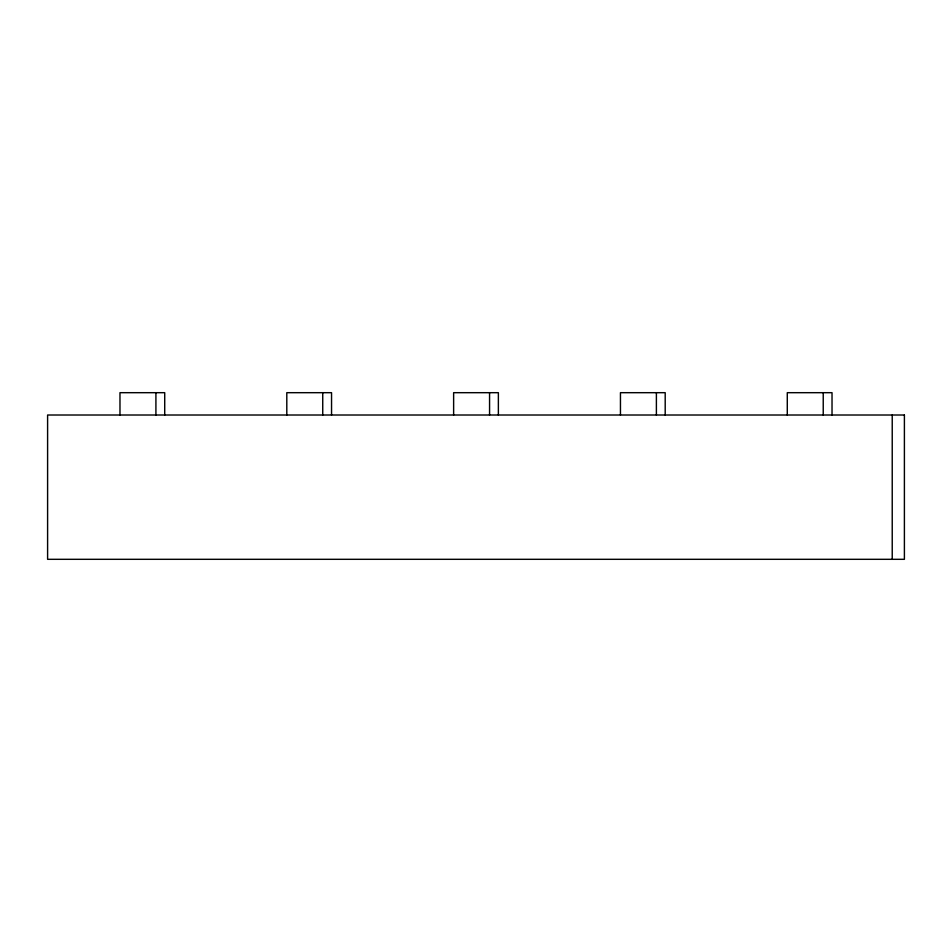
<?xml version="1.0" encoding="UTF-8"?>
<svg xmlns="http://www.w3.org/2000/svg" width="952" height="952" viewBox="0 0 952 952"><rect width="100%" height="100%" fill="white"/><g stroke="black" fill="none" stroke-linecap="round" stroke-linejoin="round"><path stroke-width="1.43" d="M892.226 415.012L892.226 559.312M832.024 415.012L832.024 392.688L787.28 392.688L787.28 415.012M823.23 392.688L823.23 415.012M665.198 415.012L665.198 392.688L620.454 392.688L620.454 415.012M656.392 392.688L656.392 415.012M498.372 415.012L498.372 392.688L453.628 392.688L453.628 415.012M489.566 392.688L489.566 415.012M331.546 415.012L331.546 392.688L286.802 392.688L286.802 415.012M322.74 392.688L322.74 415.012M164.72 415.012L164.72 392.688L119.976 392.688L119.976 415.012M155.914 392.688L155.914 415.012M904.4 415.012L47.6 415.012L47.6 559.312L904.4 559.312L904.4 415.012"/></g></svg>
